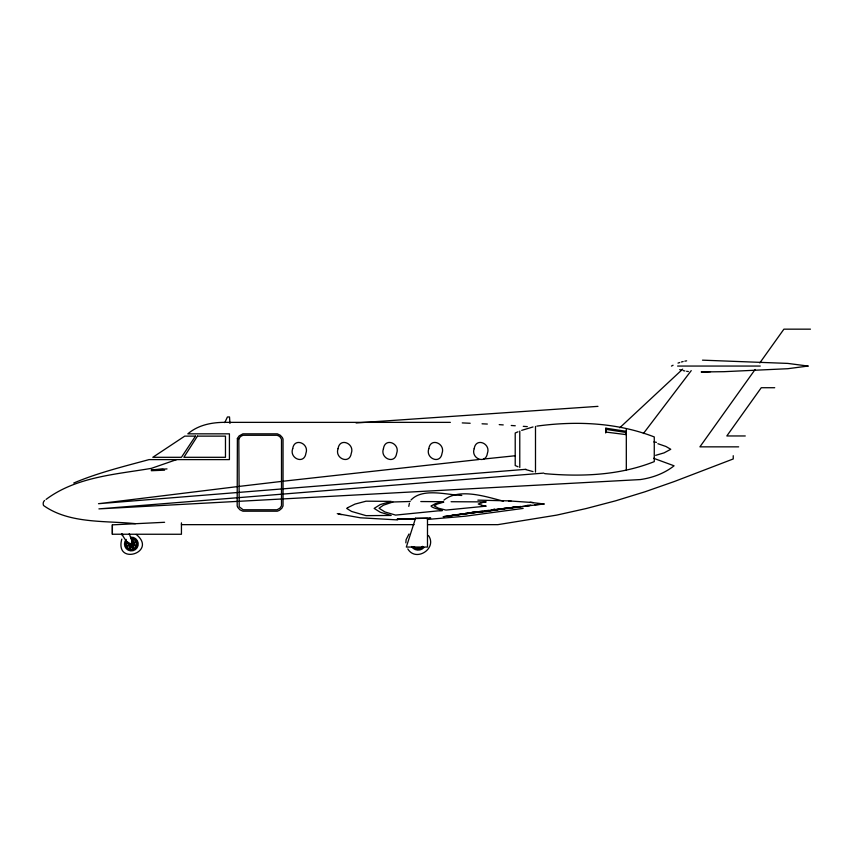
<?xml version="1.0" encoding="UTF-8"?>
<svg xmlns="http://www.w3.org/2000/svg" width="864" height="864" viewBox="0 0 864 864"><rect width="100%" height="100%" fill="white"/><g stroke="black" fill="none" stroke-linecap="round" stroke-linejoin="round"><path stroke-width="1.3" d="M181.44 522.871L181.44 534.265L112.363 534.233L112.374 524.848L164.603 522.288M405.853 542.851L406.102 539.654L409.007 533.984M605.686 432.983L605.848 428.188L626.314 431.341L626.033 434.516M408.78 506.369L409.417 503.302M131.998 541.015L132.473 538.79L131.08 538.672M121.781 539.125C114.437 566.32 158.112 552.215 136.242 534.46M224.791 422.615L227.426 416.966L229.511 416.966L229.964 423.425M755.125 369.49L699.905 446.85L738.644 446.85M759.791 362.956L783.907 329.162L810.454 329.162M410.983 500.029C422.766 487.534 446.839 494.942 461.786 495.45M443.956 500.072C459.486 487.685 486.14 496.757 503.41 501.174M643.388 433.544L691.232 370.624M44.626 500.483C43.103 501.671 42.865 503.798 43.546 505.505C69.347 523.94 105.235 520.571 135.421 523.66M619.758 427.766L682.679 369.144M421.47 547.376L422.69 546.34M46.073 499.403C76.248 476.82 115.592 474.444 151.373 468.353L176.612 459.605M163.145 469.238L151.265 469.843L167.011 468.925M518.011 431.795L515.214 433.015L515.214 465.534L518.011 466.754M73.742 483.03C98.021 472.738 123.682 466.495 149.051 459.605L229.414 459.605L229.414 433.836L187.844 433.836C198.817 424.418 213.43 422.053 227.437 422.366L450.371 422.366M521.683 430.358L533.012 426.956M443.783 502.114L437.227 504.047L434.149 505.894L438.491 508.205L445.921 510.084L486.184 506.131L485.266 505.991M481.745 502.729L478.267 504.004L481.745 505.289M392.839 501.995L383.389 505.213L379.037 508.248L385.031 511.996L395.615 515.095L438.037 510.862C450.403 510.862 432.886 509.209 431.028 506.023L435.467 503.636L443.081 501.682L420.8 501.552M392.85 501.995L410.195 501.487M481.756 502.729L483.224 502.394M655.668 455.339L664.06 452.876L670.766 449.28L665.917 446.472L657.893 443.707M513.065 507.384L515.689 506.844M517.126 506.704L512.309 507.47M483.246 502.394L485.255 502.027M491.551 509.944L494.91 509.296M510.797 507.632L491.702 510.019M702.497 360.158L787.774 363.409L808.056 366.055L787.774 368.712L723.892 371.682L701.201 371.963A193.568 193.568 0 0 0 710.5 371.682M420.023 548.068L416.858 548.23M465.318 513.313L468.655 512.719M504.598 508.41L485.978 511.618L472.252 512.374M536.868 426.114C576.072 420.779 617.047 422.528 654.264 436.936L654.264 461.624C619.51 475.448 581.515 476.885 544.687 473.645M463.104 513.713L443.124 516.715L518.292 506.628M523.152 508.41L465.631 516.164L427.658 519.426M485.266 502.027L486.184 501.898L451.094 501.725M447.412 516.164L520.722 506.444M449.734 515.84L529.6 505.656M532.742 502.643L544.072 503.993L509.857 507.946M237.179 486.637L98.496 503.701L237.179 492.534M238.723 486.454L281.502 481.421M283.036 481.237L478.872 459.54M471.809 512.287L474.422 511.985M479.66 511.391L482.274 511.088M486.194 510.646L488.819 510.343M493.463 509.447L494.597 509.328M483.656 459.043L515.225 455.749M238.723 492.415L281.502 488.97M283.036 488.851L526.025 469.303M237.179 497.761L98.917 508.885L237.179 501.401M238.723 497.642L281.502 494.197M283.036 494.078L543.845 473.094M526.921 505.386L530.874 505.062M534.838 504.738L544.072 503.993M356.098 422.96L597.964 406.361M427.021 518.81L430.736 518.076L397.138 519.124L414.623 519.264M238.723 501.325L281.502 499.003M283.036 498.917L640.3 479.574C652.439 477.824 664.394 473.45 674.082 465.804L653.605 458.276M151.308 470.718L164.581 470.167M677.614 366.055L760.255 366.055M804.427 366.055L808.056 366.055M774.716 387.72L761.26 387.72L726.818 435.964L745.276 435.964M181.44 524.653L414.115 524.653M427.54 524.653L497.891 524.653L556.643 515.128L586.084 508.561L615.535 500.839L644.933 491.8L674.352 481.507L733.234 458.957L733.234 455.706M508.518 500.882L532.494 502.524M477.857 500.148L510.97 500.926M397.688 519.912L360.353 517.795L337.262 513.67M462.251 422.906L470.167 423.263M482.047 423.803L487.328 424.051M499.219 424.624L503.237 424.915M511.25 425.488L515.268 425.768M523.282 426.341L527.299 426.622M530.075 502.254L533.38 502.621M605.686 429.322L626.033 432.454M626.314 434.635L605.848 432.065L605.848 428.188M485.255 505.991L483.246 505.624M653.886 441.925L656.446 442.346M483.224 505.624L481.756 505.3M338.71 514.015L341.302 514.642M533.012 471.593L525.409 469.476M126.587 541.588L128.606 542.614M414.029 546.782L415.346 547.69M407.808 548.921C415.886 562.518 437.562 548.5 428.468 535.55M121.954 533.585A3.035 3.035 0 0 0 122.094 534.762L125.95 540.702L130.928 545.648A1.382 1.382 0 0 0 131.933 545.681L132.937 544.676A2.171 2.171 0 0 0 133.078 543.521L132.862 542.851A74.596 74.596 0 0 1 131.242 539.082A76.183 76.183 0 0 1 129.384 533.898L129.298 533.596M122.202 534.989L122.332 535.248A15.325 15.325 0 0 1 123.152 534.557M112.363 534.233L112.363 524.826M626.314 428.566L626.314 469.984M535.496 426.416L535.496 472.133M519.772 431.114L519.772 467.435M423.112 546.728A6.707 6.707 0 0 1 413.64 547.204M423.986 547.517A7.884 7.884 0 0 1 411.512 546.512M671.458 366.088A47.077 47.077 0 0 1 673.067 365.245M678.024 363.096A47.077 47.077 0 0 1 679.72 362.513M681.426 361.994A47.077 47.077 0 0 1 683.143 361.541M684.882 361.152A47.077 47.077 0 0 1 686.621 360.839M688.37 371.531A47.077 47.077 0 0 1 686.621 371.282M684.882 370.969A47.077 47.077 0 0 1 683.143 370.58M681.426 370.127A47.077 47.077 0 0 1 679.72 369.608M131.868 541.609A2.462 2.462 0 0 1 133.704 544.741A2.462 2.462 0 0 1 130.421 546.307A2.462 2.462 0 0 1 129.157 542.894M131.058 538.175A5.854 5.854 0 0 1 137.16 544.741A5.854 5.854 0 0 1 129.632 549.612A5.854 5.854 0 0 1 126.144 541.35M131.004 537.149A6.89 6.89 0 0 1 138.078 545.465A6.89 6.89 0 0 1 128.218 550.152A6.89 6.89 0 0 1 126.241 539.406M131.695 542.398A1.663 1.663 0 0 1 132.98 544.374A1.663 1.663 0 0 1 131.004 545.648A1.663 1.663 0 0 1 129.719 543.672M126.112 542.894L126.252 545.67L128.423 544.968L128.336 543.38L126.112 542.894M130.378 543.812C131.782 547.56 133.196 540.972 130.378 543.812M134.428 543.866L134.363 544.666L136.588 545.141L136.447 542.376L134.276 543.078L134.428 543.866M292.702 448.654C289.03 458.363 304.301 464.918 305.91 453.287C309.571 443.588 294.311 437.033 292.702 448.654M338.072 448.654C334.411 458.363 349.672 464.918 351.281 453.287C354.953 443.588 339.682 437.033 338.072 448.654M383.454 448.654C379.782 458.363 395.042 464.918 396.662 453.287C400.324 443.588 385.063 437.033 383.454 448.654M428.825 448.654C425.164 458.363 440.424 464.918 442.033 453.287C445.694 443.588 430.434 437.033 428.825 448.654M474.206 448.654C470.534 458.363 485.795 464.918 487.404 453.287C491.076 443.588 475.816 437.033 474.206 448.654M130.702 547.031L130.226 549.256L132.991 549.115L132.3 546.955L130.702 547.031M415.541 518.249L406.318 547.052L427.486 547.052L427.486 518.249L415.541 518.249M237.384 438.48L237.179 505.969L237.848 507.492L239.976 509.825L242.914 511.196L277.301 511.196L279.331 510.397L281.772 508.356L283.036 505.969L283.036 439.074L282.366 437.551L280.238 435.218L277.301 433.836L242.914 433.836L239.155 435.899L237.384 438.48M238.82 438.998L239.198 506.801L243.173 509.771L277.042 509.771L279.947 508.14L281.502 505.742L281.502 439.29L280.357 437.346A8.305 4.957 0 0 0 278.543 435.866L277.042 435.272L243.173 435.272L241.672 435.866A8.305 4.957 0 0 0 239.857 437.346L238.82 438.998M129.946 546.761L128.909 548.791L126.857 546.934L128.768 545.692L129.946 546.761M133.79 539.255L132.754 541.285L133.931 542.344L135.842 541.112L133.79 539.255M197.456 436.126L183.859 457.304L225.472 457.304L225.472 436.126L197.456 436.126M195.48 436.126L181.44 457.304L152.809 457.304L184.734 436.126L195.48 436.126M134.093 545.422L133.024 546.61L134.255 548.51L136.112 546.458L134.093 545.422M347.846 507.611L346.669 508.41L351.572 511.445L366.066 515.646L391.144 515.452L380.333 512.276L374.144 508.41L380.333 504.544L391.144 501.368L366.066 501.185L355.007 504.09L347.846 507.611"/></g></svg>
